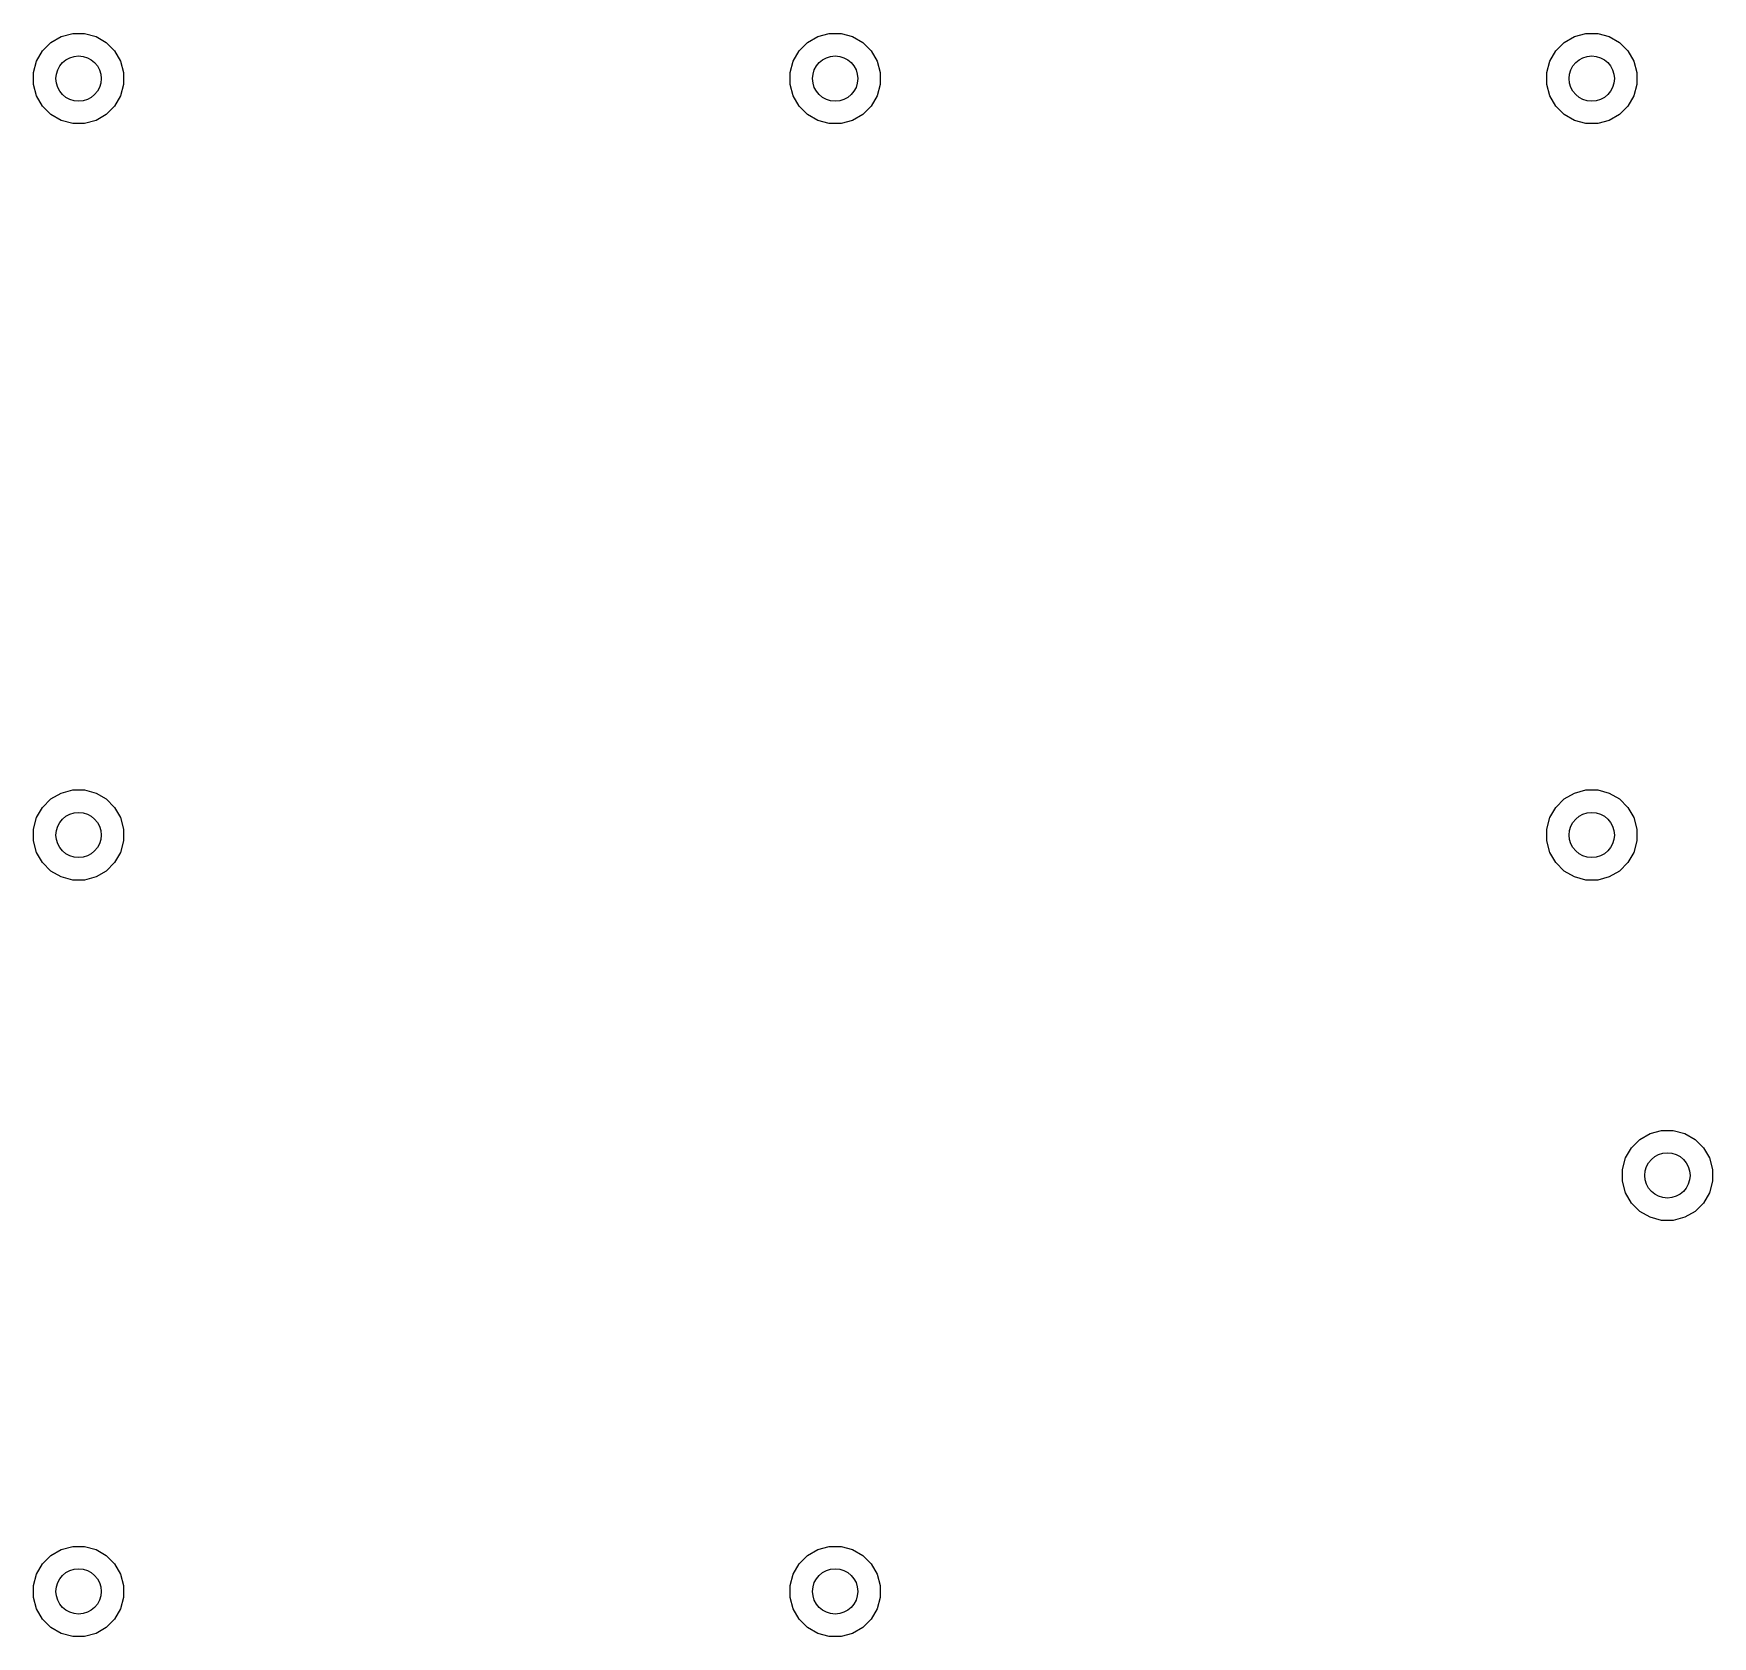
# Model space of a CAD drawing. Header units: inches. Extents: x 5.8 to 17.9, y -6.4 to -1.3.
# Drawn here: x 14.1236 to 14.5675, y -5.7502 to -5.3263 of the extents above; entities that cross this region are included whole.
import ezdxf

# ---------------------------------------------------------------- set-up
doc = ezdxf.new("R2010")
doc.units = ezdxf.units.IN
doc.header["$MEASUREMENT"] = 0
doc.layers.add('In1.Cu', color=91, linetype='CONTINUOUS', true_color=0x7fc87f)

msp = doc.modelspace()

# ---------------------------------------------------------------- linework, layer by layer
at = {"layer": 'In1.Cu', "linetype": 'CONTINUOUS'}
for p, q in [((14.12602, -5.33094), (14.12824, -5.32872)), ((14.12824, -5.32872), (14.13096, -5.32715)), ((14.13096, -5.32715), (14.13398, -5.32634)), ((14.13398, -5.32634), (14.13712, -5.32634)), ((14.13712, -5.32634), (14.14015, -5.32715)), ((14.14015, -5.32715), (14.14286, -5.32872)), ((14.14286, -5.32872), (14.14508, -5.33094)), ((14.32602, -5.33094), (14.32824, -5.32872)), ((14.32824, -5.32872), (14.33096, -5.32715)), ((14.33096, -5.32715), (14.33398, -5.32634)), ((14.33398, -5.32634), (14.33712, -5.32634)), ((14.33712, -5.32634), (14.34015, -5.32715)), ((14.34015, -5.32715), (14.34286, -5.32872)), ((14.34286, -5.32872), (14.34508, -5.33094)), ((14.52602, -5.33094), (14.52824, -5.32872)), ((14.52824, -5.32872), (14.53096, -5.32715)), ((14.53096, -5.32715), (14.53398, -5.32634)), ((14.53398, -5.32634), (14.53712, -5.32634)), ((14.53712, -5.32634), (14.54015, -5.32715)), ((14.54015, -5.32715), (14.54286, -5.32872)), ((14.54286, -5.32872), (14.54508, -5.33094)), ((14.12365, -5.33668), (14.12446, -5.33365)), ((14.12446, -5.33365), (14.12602, -5.33094)), ((14.14508, -5.33094), (14.14664, -5.33365)), ((14.14664, -5.33365), (14.14746, -5.33668)), ((14.32365, -5.33668), (14.32446, -5.33365)), ((14.32446, -5.33365), (14.32602, -5.33094)), ((14.34508, -5.33094), (14.34665, -5.33365)), ((14.34665, -5.33365), (14.34746, -5.33668)), ((14.52365, -5.33668), (14.52446, -5.33365)), ((14.52446, -5.33365), (14.52602, -5.33094)), ((14.54508, -5.33094), (14.54664, -5.33365)), ((14.54664, -5.33365), (14.54746, -5.33668)), ((14.12365, -5.33982), (14.12365, -5.33668)), ((14.14746, -5.33668), (14.14746, -5.33982)), ((14.32365, -5.33982), (14.32365, -5.33668)), ((14.34746, -5.33668), (14.34746, -5.33982)), ((14.52365, -5.33982), (14.52365, -5.33668)), ((14.54746, -5.33668), (14.54746, -5.33982)), ((14.12446, -5.34284), (14.12365, -5.33982)), ((14.12602, -5.34556), (14.12446, -5.34284)), ((14.14664, -5.34284), (14.14508, -5.34556)), ((14.14746, -5.33982), (14.14664, -5.34284)), ((14.32446, -5.34284), (14.32365, -5.33982)), ((14.32602, -5.34556), (14.32446, -5.34284)), ((14.34665, -5.34284), (14.34508, -5.34556)), ((14.34746, -5.33982), (14.34665, -5.34284)), ((14.52446, -5.34284), (14.52365, -5.33982)), ((14.52602, -5.34556), (14.52446, -5.34284)), ((14.54664, -5.34284), (14.54508, -5.34556)), ((14.54746, -5.33982), (14.54664, -5.34284)), ((14.12824, -5.34777), (14.12602, -5.34556)), ((14.13096, -5.34934), (14.12824, -5.34777)), ((14.14286, -5.34777), (14.14015, -5.34934)), ((14.14508, -5.34556), (14.14286, -5.34777)), ((14.32824, -5.34777), (14.32602, -5.34556)), ((14.33096, -5.34934), (14.32824, -5.34777)), ((14.34286, -5.34777), (14.34015, -5.34934)), ((14.34508, -5.34556), (14.34286, -5.34777)), ((14.52824, -5.34777), (14.52602, -5.34556)), ((14.53096, -5.34934), (14.52824, -5.34777)), ((14.54286, -5.34777), (14.54015, -5.34934)), ((14.54508, -5.34556), (14.54286, -5.34777)), ((14.13398, -5.35015), (14.13096, -5.34934)), ((14.13712, -5.35015), (14.13398, -5.35015)), ((14.14015, -5.34934), (14.13712, -5.35015)), ((14.33398, -5.35015), (14.33096, -5.34934)), ((14.33712, -5.35015), (14.33398, -5.35015)), ((14.34015, -5.34934), (14.33712, -5.35015)), ((14.53398, -5.35015), (14.53096, -5.34934)), ((14.53712, -5.35015), (14.53398, -5.35015)), ((14.54015, -5.34934), (14.53712, -5.35015)), ((14.12602, -5.53094), (14.12824, -5.52872)), ((14.12824, -5.52872), (14.13096, -5.52715)), ((14.13096, -5.52715), (14.13398, -5.52634)), ((14.13398, -5.52634), (14.13712, -5.52634)), ((14.13712, -5.52634), (14.14015, -5.52715)), ((14.14015, -5.52715), (14.14286, -5.52872)), ((14.14286, -5.52872), (14.14508, -5.53094)), ((14.52602, -5.53094), (14.52824, -5.52872)), ((14.52824, -5.52872), (14.53096, -5.52715)), ((14.53096, -5.52715), (14.53398, -5.52634)), ((14.53398, -5.52634), (14.53712, -5.52634)), ((14.53712, -5.52634), (14.54015, -5.52715)), ((14.54015, -5.52715), (14.54286, -5.52872)), ((14.54286, -5.52872), (14.54508, -5.53094)), ((14.12365, -5.53668), (14.12446, -5.53365)), ((14.12446, -5.53365), (14.12602, -5.53094)), ((14.14508, -5.53094), (14.14664, -5.53365)), ((14.14664, -5.53365), (14.14746, -5.53668)), ((14.52365, -5.53668), (14.52446, -5.53365)), ((14.52446, -5.53365), (14.52602, -5.53094)), ((14.54508, -5.53094), (14.54664, -5.53365)), ((14.54664, -5.53365), (14.54746, -5.53668)), ((14.12365, -5.53982), (14.12365, -5.53668)), ((14.14746, -5.53668), (14.14746, -5.53982)), ((14.52365, -5.53982), (14.52365, -5.53668)), ((14.54746, -5.53668), (14.54746, -5.53982)), ((14.12446, -5.54284), (14.12365, -5.53982)), ((14.12602, -5.54556), (14.12446, -5.54284)), ((14.14664, -5.54284), (14.14508, -5.54556)), ((14.14746, -5.53982), (14.14664, -5.54284)), ((14.52446, -5.54284), (14.52365, -5.53982)), ((14.52602, -5.54556), (14.52446, -5.54284)), ((14.54664, -5.54284), (14.54508, -5.54556)), ((14.54746, -5.53982), (14.54664, -5.54284)), ((14.12824, -5.54777), (14.12602, -5.54556)), ((14.14508, -5.54556), (14.14286, -5.54777)), ((14.52824, -5.54777), (14.52602, -5.54556)), ((14.54508, -5.54556), (14.54286, -5.54777)), ((14.13096, -5.54934), (14.12824, -5.54777)), ((14.13398, -5.55015), (14.13096, -5.54934)), ((14.13712, -5.55015), (14.13398, -5.55015)), ((14.14015, -5.54934), (14.13712, -5.55015)), ((14.14286, -5.54777), (14.14015, -5.54934)), ((14.53096, -5.54934), (14.52824, -5.54777)), ((14.53398, -5.55015), (14.53096, -5.54934)), ((14.53712, -5.55015), (14.53398, -5.55015)), ((14.54015, -5.54934), (14.53712, -5.55015)), ((14.54286, -5.54777), (14.54015, -5.54934)), ((14.54824, -5.61872), (14.55096, -5.61715)), ((14.55096, -5.61715), (14.55398, -5.61634)), ((14.55398, -5.61634), (14.55712, -5.61634)), ((14.55712, -5.61634), (14.56015, -5.61715)), ((14.56015, -5.61715), (14.56286, -5.61872)), ((14.54446, -5.62365), (14.54602, -5.62094)), ((14.54602, -5.62094), (14.54824, -5.61872)), ((14.56286, -5.61872), (14.56508, -5.62094)), ((14.56508, -5.62094), (14.56664, -5.62365)), ((14.54365, -5.62668), (14.54446, -5.62365)), ((14.54365, -5.62982), (14.54365, -5.62668)), ((14.56664, -5.62365), (14.56746, -5.62668)), ((14.56746, -5.62668), (14.56746, -5.62982)), ((14.54446, -5.63284), (14.54365, -5.62982)), ((14.56746, -5.62982), (14.56664, -5.63284)), ((14.54602, -5.63556), (14.54446, -5.63284)), ((14.54824, -5.63777), (14.54602, -5.63556)), ((14.56508, -5.63556), (14.56286, -5.63777)), ((14.56664, -5.63284), (14.56508, -5.63556)), ((14.55096, -5.63934), (14.54824, -5.63777)), ((14.55398, -5.64015), (14.55096, -5.63934)), ((14.55712, -5.64015), (14.55398, -5.64015)), ((14.56015, -5.63934), (14.55712, -5.64015)), ((14.56286, -5.63777), (14.56015, -5.63934)), ((14.12602, -5.73094), (14.12824, -5.72872)), ((14.12824, -5.72872), (14.13096, -5.72715)), ((14.13096, -5.72715), (14.13398, -5.72634)), ((14.13398, -5.72634), (14.13712, -5.72634)), ((14.13712, -5.72634), (14.14015, -5.72715)), ((14.14015, -5.72715), (14.14286, -5.72872)), ((14.14286, -5.72872), (14.14508, -5.73094)), ((14.32602, -5.73094), (14.32824, -5.72872)), ((14.32824, -5.72872), (14.33096, -5.72715)), ((14.33096, -5.72715), (14.33398, -5.72634)), ((14.33398, -5.72634), (14.33712, -5.72634)), ((14.33712, -5.72634), (14.34015, -5.72715)), ((14.34015, -5.72715), (14.34286, -5.72872)), ((14.34286, -5.72872), (14.34508, -5.73094)), ((14.12365, -5.73668), (14.12446, -5.73365)), ((14.12446, -5.73365), (14.12602, -5.73094)), ((14.14508, -5.73094), (14.14664, -5.73365)), ((14.14664, -5.73365), (14.14746, -5.73668)), ((14.32365, -5.73668), (14.32446, -5.73365)), ((14.32446, -5.73365), (14.32602, -5.73094)), ((14.34508, -5.73094), (14.34665, -5.73365)), ((14.34665, -5.73365), (14.34746, -5.73668)), ((14.12365, -5.73982), (14.12365, -5.73668)), ((14.14746, -5.73668), (14.14746, -5.73982)), ((14.32365, -5.73982), (14.32365, -5.73668)), ((14.34746, -5.73668), (14.34746, -5.73982)), ((14.12446, -5.74284), (14.12365, -5.73982)), ((14.12602, -5.74556), (14.12446, -5.74284)), ((14.14664, -5.74284), (14.14508, -5.74556)), ((14.14746, -5.73982), (14.14664, -5.74284)), ((14.32446, -5.74284), (14.32365, -5.73982)), ((14.32602, -5.74556), (14.32446, -5.74284)), ((14.34665, -5.74284), (14.34508, -5.74556)), ((14.34746, -5.73982), (14.34665, -5.74284)), ((14.12824, -5.74777), (14.12602, -5.74556)), ((14.14508, -5.74556), (14.14286, -5.74777)), ((14.32824, -5.74777), (14.32602, -5.74556)), ((14.34508, -5.74556), (14.34286, -5.74777)), ((14.13096, -5.74934), (14.12824, -5.74777)), ((14.13398, -5.75015), (14.13096, -5.74934)), ((14.13712, -5.75015), (14.13398, -5.75015)), ((14.14015, -5.74934), (14.13712, -5.75015)), ((14.14286, -5.74777), (14.14015, -5.74934)), ((14.33096, -5.74934), (14.32824, -5.74777)), ((14.33398, -5.75015), (14.33096, -5.74934)), ((14.33712, -5.75015), (14.33398, -5.75015)), ((14.34015, -5.74934), (14.33712, -5.75015)), ((14.34286, -5.74777), (14.34015, -5.74934))]:
    msp.add_line(p, q, dxfattribs=at)
at = {"layer": 'In1.Cu'}
for centre, radius in [((14.13555, -5.33825), 0.00598), ((14.33555, -5.33825), 0.00598), ((14.53555, -5.33825), 0.00598), ((14.13555, -5.53825), 0.00598), ((14.53555, -5.53825), 0.00598), ((14.55555, -5.62825), 0.006), ((14.13555, -5.73825), 0.00598), ((14.33555, -5.73825), 0.00598)]:
    msp.add_circle(centre, radius, dxfattribs=at)

doc.saveas('drawing.dxf')
